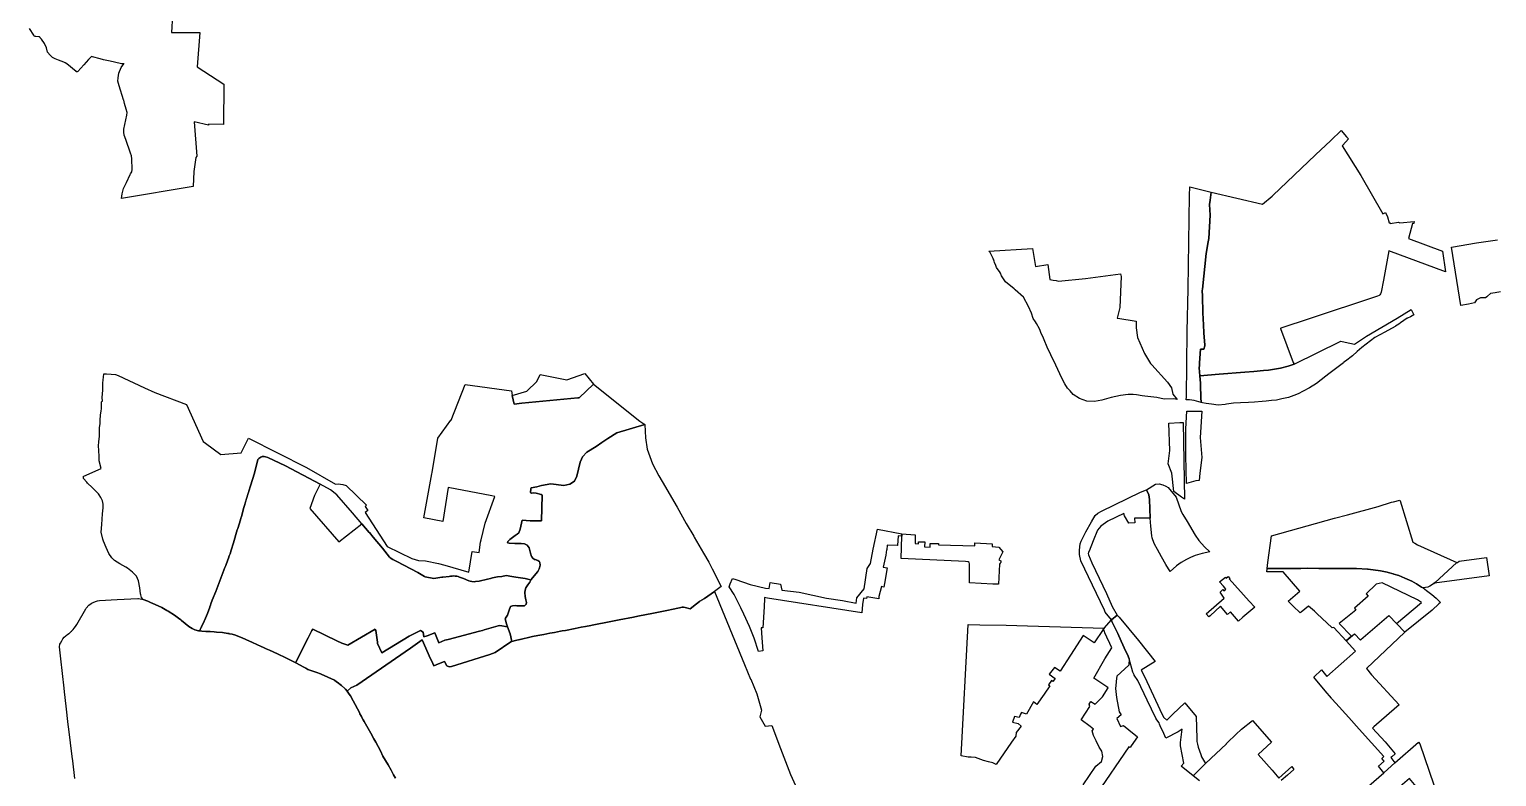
# Model space of a CAD drawing. Header units: inches. Extents: x 280195 to 293923, y 9098893 to 9120289.
# Drawn here: x 283508 to 287681, y 9102551 to 9104676 of the extents above; entities that cross this region are included whole.
import ezdxf

# ---------------------------------------------------------------- set-up
doc = ezdxf.new("R2010")
doc.units = ezdxf.units.IN
doc.header["$MEASUREMENT"] = 0
doc.layers.add('CIS', color=7, linetype='Continuous')

msp = doc.modelspace()

# ---------------------------------------------------------------- linework, layer by layer
at = {"layer": 'CIS'}
for points in [[(283914.8992, 9104715.7425), (283912.2414, 9104666.4518), (283972.6036, 9104666.4518), (283972.9825, 9104666.4518), (283992.6749, 9104666.4518), (283984.7374, 9104569.3496), (284061.2021, 9104519.6078), (284059.8792, 9104404.7785), (284017.4129, 9104405.8142), (284017.4398, 9104403.3197), (283976.6607, 9104412.7785), (283984.2783, 9104315.2387), (283981.6947, 9104310.9834), (283975.3447, 9104271.2958), (283973.7571, 9104228.4332), (283770.2973, 9104195.1691), (283771.831, 9104208.0237), (283776.0055, 9104223.0772), (283784.6076, 9104240.1548), (283794.9806, 9104262.5453), (283795.918, 9104264.4494), (283799.0286, 9104270.7679), (283800.1671, 9104276.8399), (283799.0564, 9104307.3225), (283798.0166, 9104315.6755), (283795.9926, 9104323.5185), (283782.0776, 9104362.6071), (283777.5234, 9104374.6247), (283776.385, 9104383.3532), (283776.5115, 9104391.9552), (283784.8606, 9104431.4233), (283785.7461, 9104439.3928), (283783.5956, 9104449.0069), (283778.7885, 9104464.8194), (283776.5114, 9104474.1805), (283776.105, 9104475.4233), (283763.1396, 9104515.0553), (283759.6471, 9104528.7077), (283760.1233, 9104537.4391), (283762.6632, 9104550.774), (283768.6959, 9104567.2841), (283776.877, 9104577.219), (283777.6753, 9104578.081), (283776.3126, 9104577.7158), (283776.0571, 9104577.6475), (283773.7516, 9104577.4458), (283771.4462, 9104577.6475), (283770.1193, 9104577.9523), (283766.297, 9104578.7714), (283738.1865, 9104584.7952), (283718.3866, 9104589.0382), (283709.5601, 9104591.4737), (283709.2039, 9104591.5719), (283687.1356, 9104597.661), (283684.9597, 9104598.4937), (283675.8722, 9104589.4995), (283663.2544, 9104574.4169), (283645.7948, 9104555.8136), (283643.8048, 9104554.5287), (283643.1708, 9104554.5842), (283642.3024, 9104554.8169), (283641.4876, 9104555.1968), (283641.1699, 9104555.3958), (283614.519, 9104577.3127), (283609.4976, 9104580.1234), (283606.2056, 9104581.9661), (283590.5487, 9104587.9657), (283581.1025, 9104592.1584), (283574.1861, 9104595.5), (283567.2698, 9104601.9553), (283559.8868, 9104611.0902), (283556.5425, 9104623.0894), (283550.5223, 9104635.5092), (283542.2379, 9104647.5085), (283539.0779, 9104651.7265), (283538.7768, 9104652.1062), (283537.6936, 9104653.1894), (283536.4386, 9104654.0681), (283535.0503, 9104654.7154), (283534.791, 9104654.8052), (283526.2173, 9104655.0729), (283525.2256, 9104655.1753), (283524.0532, 9104655.4895), (283522.9533, 9104656.0024), (283521.9591, 9104656.6985), (283521.1009, 9104657.5567), (283520.4048, 9104658.5509), (283520.1889, 9104658.9549), (283507.8642, 9104677.5615)], [(287692.2408, 9103929.7451), (287676.8951, 9103927.0992), (287663.6658, 9103924.9825), (287655.3455, 9103917.287), (287652.8118, 9103915.3868), (287649.3783, 9103912.8117), (287635.0907, 9103912.2825), (287623.449, 9103906.9908), (287617.6282, 9103897.995), (287601.224, 9103894.82), (287578.999, 9103890.5867), (287552.8739, 9104056.7938), (287623.688, 9104068.6457), (287683.6956, 9104077.2182)], [(284548.8796, 9102546.7701), (284543.7808, 9102556.3096), (284536.4866, 9102569.6757), (284528.0542, 9102585.1274), (284520.8728, 9102597.0545), (284513.5173, 9102609.2709), (284506.6934, 9102624.269), (284493.1109, 9102649.1576), (284488.0168, 9102658.4922), (284478.9752, 9102675.0599), (284471.0349, 9102688.3226), (284459.7887, 9102707.9588), (284457.2485, 9102712.7996), (284456.6296, 9102713.979), (284453.302, 9102720.3204), (284452.0755, 9102722.6574), (284448.2646, 9102729.9201), (284446.5325, 9102733.221), (284428.9687, 9102766.6922), (284420.8231, 9102780.7053), (284417.6601, 9102786.1466), (284411.4928, 9102794.2349), (284421.8722, 9102803.5415), (284439.0583, 9102811.2947), (284439.467, 9102811.4791), (284591.7029, 9102916.8923), (284625.353, 9102940.1927), (284649.218, 9102886.3496), (284652.1879, 9102879.6491), (284658.107, 9102866.2947), (284671.6181, 9102871.7208), (284688.4893, 9102878.4964), (284695.6882, 9102866.5387), (284701.5373, 9102863.3375), (284708.4166, 9102864.7927), (284817.3669, 9102898.8232), (284817.6895, 9102898.924), (284832.9351, 9102904.6917), (284877.3533, 9102934.3784), (284880.5264, 9102935.469), (284890.7883, 9102938.1918), (284902.8101, 9102941.3815), (284903.7083, 9102941.6199), (284914.8466, 9102944.0664), (284923.2889, 9102945.9208), (284938.9011, 9102949.3501), (284953.6116, 9102952.5812), (284970.9021, 9102955.7077), (284988.2972, 9102958.8532), (285001.3614, 9102961.2155), (285010.2946, 9102962.9477), (285018.3407, 9102964.5079), (285023.2911, 9102965.4678), (285032.3246, 9102967.2194), (285060.1992, 9102972.6244), (285077.749, 9102976.0274), (285089.366, 9102978.28), (285089.4344, 9102978.0773), (285089.487, 9102977.9212), (285105.2594, 9102981.0701), (285108.9492, 9102981.8068), (285161.4242, 9102992.2831), (285185.0006, 9102996.99), (285225.685, 9103005.1124), (285238.1716, 9103007.6052), (285282.6648, 9103016.4881), (285325.4119, 9103025.0223), (285334.2838, 9103026.7935), (285334.3213, 9103026.6276), (285356.5827, 9103031.1547), (285364.347, 9103032.751), (285368.2418, 9103033.552), (285373.4875, 9103032.2346), (285387.3882, 9103028.7434), (285405.1284, 9103042.4364), (285413.9744, 9103049.2642), (285415.2754, 9103050.2685), (285418.9288, 9103052.4535), (285419.5708, 9103052.8374), (285427.7029, 9103057.7011), (285447.0921, 9103070.9381), (285456.4772, 9103077.3453), (285456.4772, 9103077.3453), (285542.2524, 9102869.94), (285559.2534, 9102828.8316), (285559.4932, 9102828.2518), (285577.3273, 9102786.4151), (285589.8468, 9102740.3392), (285585.6135, 9102721.8184), (285600.212, 9102694.6469), (285619.4595, 9102696.8443), (285644.0995, 9102631.611), (285673.0055, 9102557.2384), (285710.7021, 9102473.6365)], [(283637.1236, 9102545.7233), (283631.2424, 9102596.637), (283629.8491, 9102608.6985), (283620.3077, 9102686.6402), (283618.6972, 9102699.7953), (283612.7514, 9102751.4256), (283608.0826, 9102791.967), (283606.7884, 9102803.0311), (283597.065, 9102886.1541), (283593.4373, 9102920.5506), (283594.5122, 9102927.806), (283596.0718, 9102930.5702), (283600.0052, 9102937.5423), (283600.1703, 9102937.8347), (283601.1259, 9102939.4323), (283603.3196, 9102943.0997), (283607.1187, 9102948.1652), (283612.0078, 9102951.8322), (283613.7023, 9102953.103), (283616.8121, 9102955.4353), (283619.9324, 9102957.7755), (283621.9989, 9102959.3254), (283625.7036, 9102962.845), (283626.5165, 9102963.6171), (283626.9329, 9102964.0127), (283628.2432, 9102965.2574), (283628.4136, 9102965.4193), (283632.6276, 9102969.4227), (283635.811, 9102973.6672), (283639.0049, 9102977.9257), (283642.4594, 9102983.7677), (283668.9674, 9103028.5976), (283669.7065, 9103029.8475), (283676.9151, 9103038.4753), (283683.6258, 9103043.4199), (283686.3343, 9103045.4156), (283698.6571, 9103050.5147), (283701.9055, 9103051.1746), (283707.7222, 9103052.3562), (283757.7927, 9103054.6224), (283816.0784, 9103057.4551), (283818.3744, 9103057.3368), (283822.948, 9103057.1011), (283831.5174, 9103055.1181), (283844.8317, 9103049.9482), (283852.4561, 9103046.5277), (283865.5115, 9103040.6706), (283884.4915, 9103032.0305), (283898.8682, 9103024.0985), (283902.6113, 9103021.7501), (283921.106, 9103010.1468), (283924.3533, 9103007.787), (283932.5082, 9103001.8607), (283938.8096, 9102996.6758), (283940.1879, 9102995.5418), (283961.6864, 9102977.8524), (283971.1765, 9102972.5408), (283978.1877, 9102968.9289), (283989.3066, 9102966.0253), (283991.3104, 9102965.7941), (283992.1384, 9102965.6984), (283998.5134, 9102964.9629), (284009.5917, 9102964.3659), (284015.9761, 9102964.0219), (284017.2746, 9102963.9519), (284022.1676, 9102963.6882), (284033.4733, 9102962.8856), (284039.7397, 9102962.4407), (284057.0824, 9102961.2094), (284072.3797, 9102958.5182), (284075.8742, 9102957.7918), (284077.386, 9102957.4776), (284084.9858, 9102955.8979), (284094.3432, 9102953.0675), (284096.4588, 9102952.4276), (284112.8893, 9102946.337), (284123.5908, 9102941.4727), (284142.5888, 9102932.8373), (284167.332, 9102921.5904), (284173.6538, 9102918.7168), (284181.7762, 9102914.9125), (284191.3096, 9102910.4475), (284213.6678, 9102899.9755), (284237.4635, 9102888.8303), (284265.7973, 9102874.9097), (284288.6004, 9102862.4374), (284294.2244, 9102859.3613), (284300.2367, 9102856.0728), (284325.573, 9102847.2601), (284336.1517, 9102843.5806), (284337.8752, 9102842.7869), (284375.7104, 9102825.3629), (284381.8168, 9102820.7758), (284383.5654, 9102819.4624), (284395.4862, 9102810.5076), (284404.8243, 9102802.1663), (284406.7709, 9102800.4275), (284411.4928, 9102794.2349), (284417.6601, 9102786.1466), (284420.8231, 9102780.7053), (284428.9687, 9102766.6922), (284446.5325, 9102733.221), (284448.2646, 9102729.9201), (284452.0755, 9102722.6574), (284453.302, 9102720.3204), (284456.6296, 9102713.979), (284457.2485, 9102712.7996), (284459.7887, 9102707.9588), (284471.0349, 9102688.3226), (284478.9752, 9102675.0599), (284488.0168, 9102658.4922), (284493.1109, 9102649.1576), (284506.6934, 9102624.269), (284513.5173, 9102609.2709), (284520.8728, 9102597.0545), (284528.0542, 9102585.1274), (284536.4866, 9102569.6757), (284543.7808, 9102556.3096), (284548.8796, 9102546.7701)], [(286504.85, 9102528.081), (286540.9491, 9102581.4198), (286556.824, 9102594.3183), (286561.1235, 9102608.5397), (286558.147, 9102623.4225), (286550.8709, 9102634.6673), (286541.716, 9102653.309), (286534.2188, 9102668.5749), (286531.0438, 9102681.5925), (286534.2187, 9102686.6726), (286525.0996, 9102693.5015), (286499.4525, 9102712.7076), (286523.7639, 9102750.8487), (286522.3076, 9102757.5264), (286526.8055, 9102764.9347), (286539.6378, 9102757.5264), (286560.1431, 9102777.8992), (286576.1504, 9102804.0932), (286572.5785, 9102806.739), (286535.8014, 9102831.4776), (286566.6254, 9102885.9819), (286586.7338, 9102917.8641), (286580.4499, 9102930.2335), (286572.1155, 9102948.1591), (286566.7578, 9102960.1976), (286565.3686, 9102964.6294), (286561.9451, 9102969.4005), (286564.5375, 9102973.2333), (286585.9475, 9102996.739), (286586.7988, 9102991.9149), (286603.9437, 9102958.0483), (286612.8338, 9102936.0348), (286626.8038, 9102907.2482), (286631.0107, 9102898.7462), (286636.1376, 9102885.9167), (286634.7029, 9102868.1754), (286601.1007, 9102836.5576), (286598.7194, 9102822.4024), (286598.528, 9102820.135), (286596.9996, 9102802.0294), (286599.3809, 9102776.4971), (286599.3809, 9102776.4971), (286607.3184, 9102735.4866), (286613.1392, 9102727.0199), (286600.7038, 9102716.5688), (286610.8103, 9102694.2155), (286619.427, 9102696.4598), (286634.6855, 9102684.3514), (286659.1858, 9102664.9092), (286641.6929, 9102638.73), (286638.6766, 9102633.9675), (286635.0253, 9102636.5075), (286543.1089, 9102501.2522)], [(286835.5407, 9102539.5979), (286817.5566, 9102554.1049), (286853.3351, 9102588.3898), (286912.5007, 9102645.0858), (286912.5875, 9102645.158), (286915.0016, 9102647.4822), (286915.8181, 9102648.2682), (286939.7104, 9102671.2703), (286955.7971, 9102686.2986), (286986.4888, 9102710.6403), (287041.1625, 9102649.5426), (287002.348, 9102614.3001), (287042.4325, 9102569.2877), (287042.4325, 9102569.2877), (287061.6214, 9102547.4331), (287098.134, 9102579.7123), (287104.3517, 9102571.7748), (287086.2277, 9102555.2383), (287068.2873, 9102540.0083)]]:
    msp.add_lwpolyline(points, dxfattribs=at)
for points in [[(287294.3363, 9104260.5366), (287357.0666, 9104150.7699), (287364.6866, 9104154.8974), (287370.7191, 9104142.3032), (287375.169, 9104125.5125), (287377.7719, 9104125.8639), (287378.3391, 9104123.5706), (287401.5167, 9104127.9098), (287405.8559, 9104125.2639), (287446.1041, 9104129.2013), (287445.3212, 9104123.6341), (287441.2995, 9104123.3166), (287430.5503, 9104081.4147), (287527.2364, 9104045.2776), (287535.2821, 9103986.3541), (287374.7311, 9104045.6464), (287358.9085, 9103962.332), (287352.4487, 9103928.3188), (287350.6231, 9103924.0325), (287349.1944, 9103921.4131), (287346.575, 9103919.0319), (287342.3681, 9103917.365), (287144.5652, 9103851.8646), (287073.3432, 9103827.9329), (287065.6663, 9103825.3533), (287065.8653, 9103824.8361), (287102.766, 9103728.9242), (287104.8776, 9103723.4356), (287087.8913, 9103718.0381), (287066.4342, 9103712.793), (287031.6937, 9103706.9256), (287017.9966, 9103705.6657), (286990.2114, 9103703.11), (286964.3836, 9103700.7343), (286891.8347, 9103695.178), (286836.9951, 9103691.0594), (286835.1612, 9103713.5057), (286835.5885, 9103719.9597), (286836.1049, 9103727.7601), (286838.6898, 9103766.8088), (286847.8079, 9103766.2243), (286851.1417, 9103776.2256), (286850.977, 9103778.1445), (286847.9668, 9103813.2144), (286847.0142, 9103835.9157), (286845.5312, 9103870.1568), (286844.1532, 9103916.8799), (286843.6804, 9103932.9122), (286844.0903, 9103936.9026), (286854.4911, 9104038.1538), (286860.4219, 9104071.1837), (286862.2046, 9104081.1123), (286866.5041, 9104147.5889), (286864.189, 9104178.016), (286865.8823, 9104189.7566), (286869.1499, 9104212.4118), (287015.4505, 9104178.3361), (287042.226, 9104201.8402), (287044.2315, 9104203.6006), (287166.0297, 9104318.8217), (287209.5964, 9104360.0358), (287238.9717, 9104387.7445), (287254.3797, 9104370.4831), (287259.8673, 9104364.3353), (287243.1105, 9104346.1048), (287241.3905, 9104344.2336), (287294.3363, 9104260.5366)], [(286851.1417, 9103776.2256), (286847.8079, 9103766.2243), (286838.6898, 9103766.8088), (286836.1049, 9103727.7601), (286835.5885, 9103719.9597), (286835.1612, 9103713.5057), (286836.9951, 9103691.0594), (286838.7364, 9103669.7456), (286838.8929, 9103663.8494), (286839.8225, 9103628.8267), (286840.223, 9103615.3249), (286821.0356, 9103620.7214), (286807.1273, 9103622.1854), (286798.3201, 9103622.3168), (286798.8684, 9103630.554), (286801.2809, 9103816.7951), (286803.2388, 9103937.8402), (286807.5263, 9104202.9184), (286808.2956, 9104227.6255), (286869.1499, 9104212.4118), (286865.8823, 9104189.7566), (286864.189, 9104178.016), (286866.5041, 9104147.5889), (286862.2046, 9104081.1123), (286860.4219, 9104071.1837), (286854.4911, 9104038.1538), (286844.0903, 9103936.9026), (286843.6804, 9103932.9122), (286844.1532, 9103916.8799), (286845.5312, 9103870.1568), (286847.0142, 9103835.9157), (286847.9668, 9103813.2144), (286850.977, 9103778.1445), (286851.1417, 9103776.2256)], [(286360.6599, 9104053.0457), (286369.1398, 9104001.3989), (286404.4353, 9104007.3785), (286410.5736, 9103964.6219), (286419.8607, 9103962.8755), (286428.2582, 9103961.2965), (286435.3387, 9103959.9651), (286511.7504, 9103967.5851), (286611.0224, 9103980.9201), (286612.9275, 9103973.3001), (286609.2016, 9103885.3541), (286601.8746, 9103854.584), (286603.8894, 9103854.3273), (286656.1447, 9103846.3897), (286655.814, 9103826.8767), (286659.452, 9103800.0876), (286679.9573, 9103754.4468), (286696.163, 9103726.0041), (286700.2568, 9103721.4926), (286744.7803, 9103672.4259), (286756.0251, 9103656.8815), (286759.6631, 9103638.6914), (286772.7299, 9103623.8082), (286762.4742, 9103625.1135), (286735.7555, 9103624.3814), (286714.161, 9103629.5056), (286680.4882, 9103632.7997), (286672.6812, 9103634.1415), (286657.0636, 9103636.8257), (286647.4089, 9103637.3775), (286644.2533, 9103637.5578), (286633.273, 9103637.5578), (286610.9465, 9103634.6297), (286584.9598, 9103628.7736), (286557.8752, 9103621.4534), (286537.3787, 9103617.4273), (286515.4181, 9103618.8913), (286494.9216, 9103626.5775), (286476.2552, 9103637.9238), (286467.8676, 9103647.7093), (286460.8828, 9103655.8582), (286453.3501, 9103668.3036), (286444.0464, 9103683.6749), (286427.576, 9103721.3737), (286412.9467, 9103750.6324), (286408.8547, 9103758.8163), (286404.5173, 9103767.491), (286391.8454, 9103797.373), (286384.6935, 9103814.2377), (286382.3003, 9103819.8811), (286380.5706, 9103823.96), (286372.7825, 9103839.2477), (286369.1701, 9103844.4736), (286362.8793, 9103853.5739), (286357.983, 9103868.5271), (286349.5033, 9103887.9093), (286334.9667, 9103913.9541), (286311.3445, 9103935.1534), (286308.3435, 9103937.621), (286284.0884, 9103957.5641), (286273.1859, 9103975.1292), (286269.6304, 9103982.3719), (286267.4296, 9103986.8551), (286265.8399, 9103987.7902), (286258.9607, 9103998.3736), (286256.5522, 9104004.5286), (286253.1998, 9104013.0957), (286251.7942, 9104016.6878), (286249.6092, 9104022.2718), (286249.4356, 9104022.7154), (286248.6685, 9104024.3934), (286240.9689, 9104041.2364), (286237.5149, 9104044.038), (286236.499, 9104044.862), (286360.6599, 9104053.0457)], [(287334.6316, 9103800.0674), (287297.5629, 9103771.1454), (287297.336, 9103770.9684), (287284.7922, 9103759.8103), (287271.0675, 9103747.6016), (287251.2464, 9103732.7149), (287246.4759, 9103729.1318), (287245.0986, 9103728.0607), (287203.7924, 9103695.9336), (287195.3958, 9103689.4029), (287168.9551, 9103668.8379), (287148.6137, 9103656.9563), (287130.5492, 9103646.9896), (287116.7709, 9103639.3878), (287104.1079, 9103634.5559), (287088.9542, 9103628.7736), (287074.888, 9103626.0686), (287069.9217, 9103625.1135), (287054.5494, 9103621.4534), (287040.641, 9103620.3553), (287025.3481, 9103618.8889), (287013.9224, 9103617.7932), (286992.3278, 9103615.5972), (286975.1253, 9103614.4992), (286952.0668, 9103613.7672), (286932.6684, 9103613.0352), (286912.6743, 9103609.9592), (286908.8778, 9103609.3751), (286888.7473, 9103607.545), (286870.0808, 9103609.7411), (286854.5329, 9103612.4064), (286844.4601, 9103614.1332), (286840.223, 9103615.3249), (286839.8225, 9103628.8267), (286838.8929, 9103663.8494), (286838.7364, 9103669.7456), (286836.9951, 9103691.0594), (286891.8347, 9103695.178), (286964.3836, 9103700.7343), (286990.2114, 9103703.11), (287017.9966, 9103705.6657), (287031.6937, 9103706.9256), (287066.4342, 9103712.793), (287087.8913, 9103718.0381), (287104.8776, 9103723.4356), (287237.8619, 9103789.0182), (287250.5812, 9103786.3772), (287276.597, 9103780.9749), (287310.6754, 9103802.9883), (287398.2544, 9103854.4122), (287437.6756, 9103879.4001), (287445.4638, 9103863.9195), (287436.1374, 9103858.8339), (287427.2815, 9103854.7336), (287426.6397, 9103854.4365), (287407.1336, 9103841.1369), (287402.4242, 9103837.9259), (287393.5521, 9103831.8768), (287392.8012, 9103831.3648), (287362.8779, 9103815.2649), (287334.6316, 9103800.0674)], [(284009.0446, 9103498.9581), (284052.0387, 9103466.7199), (284110.3024, 9103471.7925), (284130.9528, 9103513.0935), (284295.7446, 9103430.587), (284379.0695, 9103382.6469), (284386.5408, 9103383.4474), (284399.5054, 9103381.5953), (284408.5013, 9103378.6849), (284466.4451, 9103322.5931), (284462.741, 9103319.6827), (284470.6785, 9103308.3057), (284463.0055, 9103302.4848), (284525.9241, 9103205.1675), (284595.7081, 9103171.7638), (284614.5597, 9103165.8106), (284634.4035, 9103164.8185), (284671.1145, 9103157.5424), (284689.996, 9103152.0654), (284757.7658, 9103132.407), (284767.0261, 9103190.9461), (284787.0662, 9103188.631), (284791.2762, 9103217.8484), (284792.9213, 9103224.6828), (284804.2672, 9103271.8173), (284831.9132, 9103347.7782), (284822.9697, 9103349.5139), (284699.3603, 9103373.5026), (284683.4816, 9103276.3406), (284629.9034, 9103286.6593), (284652.4151, 9103411.8765), (284653.2245, 9103416.3788), (284669.6615, 9103513.1519), (284707.0828, 9103564.5653), (284707.2883, 9103564.8476), (284747.5051, 9103665.9187), (284879.0694, 9103648.4561), (284881.5203, 9103635.0137), (284887.0766, 9103609.9311), (284908.6666, 9103612.6299), (285068.005, 9103628.16), (285071.5445, 9103628.5049), (285112.8195, 9103666.9225), (285243.7983, 9103561.7784), (285258.5123, 9103551.998), (285178.5082, 9103528.8429), (285153.4731, 9103512.6436), (285136.2161, 9103501.4774), (285120.2234, 9103489.394), (285093.5689, 9103473.7566), (285081.4854, 9103460.2516), (285078.45, 9103453.7254), (285074.3775, 9103444.9696), (285065.1372, 9103405.8762), (285058.3847, 9103391.305), (285045.2351, 9103382.7755), (285027.8207, 9103378.5107), (284991.215, 9103383.4863), (284964.573, 9103378.9229), (284951.0155, 9103375.4614), (284935.3549, 9103372.3457), (284934.4288, 9103369.6999), (284933.6351, 9103358.852), (284936.1487, 9103356.8676), (284941.0435, 9103357.7936), (284949.6641, 9103356.8983), (284963.9961, 9103353.827), (284966.3038, 9103351.2309), (284964.573, 9103278.8277), (284942.4987, 9103278.2862), (284932.5768, 9103278.8153), (284909.7659, 9103280.27), (284904.1433, 9103254.4779), (284899.67, 9103244.7896), (284894.903, 9103240.9729), (284889.668, 9103237.0237), (284874.6455, 9103225.6909), (284868.8121, 9103219.9454), (284868.0184, 9103215.5798), (284872.3839, 9103214.786), (284888.7085, 9103214.5016), (284889.0347, 9103214.4962), (284906.3044, 9103214.2131), (284916.112, 9103213.3477), (284923.6119, 9103209.0208), (284929.3811, 9103201.5209), (284930.2877, 9103198.1383), (284933.2857, 9103186.9528), (284936.3042, 9103177.2904), (284937.2511, 9103175.9793), (284940.0541, 9103172.0982), (284944.9578, 9103168.925), (284946.2414, 9103168.4545), (284953.6116, 9103165.7521), (284956.8259, 9103163.6857), (284957.1201, 9103163.9808), (284957.9443, 9103163.451), (284959.675, 9103160.278), (284960.2519, 9103152.7781), (284959.593, 9103148.9922), (284958.5647, 9103145.1833), (284957.6558, 9103141.8166), (284953.9059, 9103134.8936), (284934.5101, 9103110.3759), (284934.4339, 9103110.2197), (284934.2159, 9103110.0808), (284929.4048, 9103111.6375), (284918.2626, 9103114.397), (284891.593, 9103118.7333), (284874.371, 9103121.6342), (284864.9991, 9103122.7797), (284855.2107, 9103120.8532), (284851.455, 9103120.491), (284839.6429, 9103119.3954), (284839.1812, 9103119.3031), (284834.6966, 9103118.4061), (284825.2206, 9103116.5318), (284819.4413, 9103114.6574), (284810.6942, 9103112.3144), (284786.8479, 9103106.8995), (284776.7992, 9103105.6499), (284774.3, 9103105.3896), (284766.2818, 9103106.1185), (284761.9083, 9103107.0557), (284757.5868, 9103108.2012), (284742.3315, 9103114.397), (284731.0852, 9103118.6665), (284727.3364, 9103119.812), (284723.4314, 9103120.8012), (284718.6414, 9103121.5822), (284713.2786, 9103121.7384), (284710.1521, 9103121.4797), (284705.7289, 9103121.1136), (284701.808, 9103120.6317), (284701.5845, 9103120.6042), (284684.1216, 9103118.4582), (284680.8253, 9103117.9194), (284658.3464, 9103114.2449), (284633.2096, 9103119.5623), (284631.2799, 9103119.9705), (284612.6145, 9103131.5021), (284552.7157, 9103163.1461), (284542.0492, 9103168.781), (284533.9449, 9103173.0624), (284532.36, 9103175.1001), (284512.0836, 9103201.1698), (284486.1029, 9103231.8415), (284474.953, 9103245.0045), (284474.607, 9103245.413), (284453.8768, 9103269.5396), (284427.0235, 9103300.7925), (284382.477, 9103352.6378), (284364.2592, 9103366.6915), (284334.6185, 9103382.4758), (284236.2141, 9103434.878), (284186.2453, 9103458.301), (284179.9392, 9103460.7255), (284175.3147, 9103461.424), (284170.2395, 9103461.2272), (284165.9455, 9103459.8625), (284160.5398, 9103455.7084), (284158.138, 9103452.5754), (284148.3315, 9103414.4008), (284137.0067, 9103377.9901), (284124.9749, 9103339.3068), (284122.8894, 9103332.6015), (284119.749, 9103322.5049), (284119.5666, 9103321.9189), (284118.1346, 9103316.7729), (284110.9553, 9103290.9759), (284110.0348, 9103287.6686), (284109.6997, 9103286.4646), (284109.5879, 9103286.0987), (284108.0829, 9103281.171), (284100.5244, 9103256.4228), (284099.331, 9103252.5154), (284088.795, 9103216.0578), (284082.0255, 9103194.7336), (284078.7609, 9103184.45), (284076.6285, 9103178.6292), (284074.4455, 9103172.6702), (284072.5731, 9103167.5591), (284066.4763, 9103151.5854), (284064.2113, 9103145.651), (284038.1223, 9103077.2511), (284027.9209, 9103052.8345), (284024.3537, 9103042.3944), (284023.1531, 9103038.8802), (284021.4666, 9103033.944), (284021.0641, 9103032.7661), (284014.3747, 9103015.039), (284005.5515, 9102994.7611), (284004.8422, 9102993.1309), (283997.2651, 9102976.8655), (283997.0587, 9102976.4223), (283996.8906, 9102976.0615), (283996.7164, 9102975.6875), (283993.9295, 9102969.705), (283992.596, 9102966.8424), (283992.1384, 9102965.6984), (283991.3104, 9102965.7941), (283989.3066, 9102966.0253), (283978.1877, 9102968.9289), (283971.1765, 9102972.5408), (283961.6864, 9102977.8524), (283940.1879, 9102995.5418), (283938.8096, 9102996.6758), (283932.5082, 9103001.8607), (283924.3533, 9103007.787), (283921.106, 9103010.1468), (283902.6113, 9103021.7501), (283898.8682, 9103024.0985), (283884.4915, 9103032.0305), (283865.5115, 9103040.6706), (283852.4561, 9103046.5277), (283844.8317, 9103049.9482), (283831.5174, 9103055.1181), (283827.2298, 9103060.2176), (283826.6897, 9103060.5529), (283824.6205, 9103068.1403), (283824.2803, 9103070.66), (283821.9599, 9103087.8478), (283817.8613, 9103108.1113), (283812.3878, 9103121.3232), (283801.4408, 9103132.6477), (283787.0965, 9103143.5947), (283781.9754, 9103146.6494), (283765.5799, 9103156.4291), (283750.2919, 9103165.3), (283742.7422, 9103173.0384), (283733.8714, 9103185.684), (283726.6992, 9103202.482), (283718.7895, 9103220.938), (283716.5071, 9103226.2635), (283712.5436, 9103245.8926), (283714.431, 9103267.9753), (283716.1296, 9103298.174), (283718.0171, 9103315.1606), (283717.8284, 9103325.7302), (283715.7522, 9103335.7335), (283711.5999, 9103344.9819), (283706.3001, 9103352.5131), (283704.4277, 9103355.1739), (283686.1198, 9103373.2931), (283673.3786, 9103386.0342), (283671.3979, 9103388.0149), (283661.5834, 9103399.1507), (283661.772, 9103402.7367), (283662.2723, 9103404.9044), (283662.3201, 9103405.1577), (283662.5086, 9103405.6765), (283662.5053, 9103405.68), (283711.6972, 9103426.965), (283706.8098, 9103449.0215), (283706.0926, 9103462.6476), (283704.5328, 9103492.2846), (283705.4183, 9103502.0251), (283705.5725, 9103503.3259), (283707.4423, 9103519.1027), (283707.8218, 9103530.9937), (283707.8218, 9103543.1377), (283709.3398, 9103554.7758), (283709.3398, 9103564.0103), (283709.8458, 9103579.4433), (283711.7433, 9103590.5754), (283713.0084, 9103597.9125), (283713.1349, 9103604.2374), (283713.1349, 9103616.2549), (283714.2734, 9103618.4054), (283715.5385, 9103618.4054), (283715.4119, 9103629.158), (283716.6769, 9103650.41), (283716.6769, 9103652.8135), (283716.5504, 9103660.7831), (283716.9299, 9103670.2706), (283717.7348, 9103679.7097), (283718.3214, 9103686.5891), (283719.3334, 9103696.8357), (283724.7569, 9103696.2516), (283727.5559, 9103695.9502), (283740.8384, 9103695.4442), (283752.603, 9103694.5587), (283760.5725, 9103691.2697), (283835.8254, 9103656.8045), (283864.7539, 9103643.5554), (283954.7124, 9103609.1595), (284002.3375, 9103503.9874), (284009.0446, 9103498.9581)], [(285112.8195, 9103666.9225), (285071.5445, 9103628.5049), (285068.005, 9103628.16), (284908.6666, 9103612.6299), (284887.0766, 9103609.9311), (284881.5203, 9103635.0137), (284922.4779, 9103646.7612), (284951.2117, 9103674.7013), (284960.8955, 9103694.3864), (285036.6194, 9103679.1463), (285087.737, 9103697.4026), (285112.8195, 9103666.9225)], [(286796.7366, 9103539.5912), (286800.1256, 9103590.2327), (286842.5096, 9103590.4972), (286837.8529, 9103515.1437), (286842.9329, 9103458.1523), (286836.5829, 9103414.0197), (286834.8366, 9103393.541), (286825.2051, 9103392.067), (286799.1694, 9103384.9879), (286796.7366, 9103464.6611), (286796.7366, 9103539.5912)], [(284920.5419, 9103041.7561), (284921.4994, 9103042.0096), (284920.8361, 9103042.0512), (284920.8607, 9103042.1709), (284920.5419, 9103041.7561), (284921.4073, 9103045.9594), (284920.1621, 9103053.866), (284918.3166, 9103063.1432), (284916.8331, 9103075.2585), (284917.6483, 9103081.4005), (284920.2946, 9103087.621), (284923.69, 9103093.4839), (284925.9936, 9103096.7186), (284931.4003, 9103104.3104), (284934.2159, 9103110.0808), (284934.3284, 9103110.0035), (284934.4339, 9103110.2197), (284934.5101, 9103110.3759), (284953.9059, 9103134.8936), (284957.6558, 9103141.8166), (284958.5647, 9103145.1833), (284959.593, 9103148.9922), (284960.2519, 9103152.7781), (284959.675, 9103160.278), (284957.9443, 9103163.451), (284957.1201, 9103163.9808), (284956.8259, 9103163.6857), (284953.6116, 9103165.7521), (284946.2414, 9103168.4545), (284944.9578, 9103168.925), (284940.0541, 9103172.0982), (284937.2511, 9103175.9793), (284936.3042, 9103177.2904), (284933.2857, 9103186.9528), (284930.2877, 9103198.1383), (284929.3811, 9103201.5209), (284923.6119, 9103209.0208), (284916.112, 9103213.3477), (284906.3044, 9103214.2131), (284889.0347, 9103214.4962), (284888.7085, 9103214.5016), (284872.3839, 9103214.786), (284868.0184, 9103215.5798), (284868.8121, 9103219.9454), (284874.6455, 9103225.6909), (284889.668, 9103237.0237), (284894.903, 9103240.9729), (284899.67, 9103244.7896), (284904.1433, 9103254.4779), (284909.7659, 9103280.27), (284932.5768, 9103278.8153), (284942.4987, 9103278.2862), (284964.573, 9103278.8277), (284966.3038, 9103351.2309), (284963.9961, 9103353.827), (284949.6641, 9103356.8983), (284941.0435, 9103357.7936), (284936.1487, 9103356.8676), (284933.6351, 9103358.852), (284934.4288, 9103369.6999), (284935.3549, 9103372.3457), (284951.0155, 9103375.4614), (284964.573, 9103378.9229), (284991.215, 9103383.4863), (285027.8207, 9103378.5107), (285045.2351, 9103382.7755), (285058.3847, 9103391.305), (285065.1372, 9103405.8762), (285074.3775, 9103444.9696), (285078.45, 9103453.7254), (285081.4854, 9103460.2516), (285093.5689, 9103473.7566), (285120.2234, 9103489.394), (285136.2161, 9103501.4774), (285153.4731, 9103512.6436), (285178.5082, 9103528.8429), (285258.5123, 9103551.998), (285260.243, 9103514.2099), (285265.1468, 9103482.4795), (285280.1467, 9103440.9415), (285298.3196, 9103406.3265), (285307.5771, 9103390.3973), (285349.9536, 9103317.4813), (285376.2034, 9103271.3279), (285397.4159, 9103235.0787), (285398.9916, 9103232.386), (285425.0778, 9103186.8269), (285439.9527, 9103160.8483), (285449.7223, 9103141.6682), (285475.2385, 9103091.5741), (285456.4772, 9103077.3453), (285447.0921, 9103070.9381), (285427.7029, 9103057.7011), (285419.5708, 9103052.8374), (285418.9288, 9103052.4535), (285415.2754, 9103050.2685), (285413.9744, 9103049.2642), (285405.1284, 9103042.4364), (285387.3882, 9103028.7434), (285373.4875, 9103032.2346), (285368.2418, 9103033.552), (285364.347, 9103032.751), (285356.5827, 9103031.1547), (285334.3213, 9103026.6276), (285334.2838, 9103026.7935), (285325.4119, 9103025.0223), (285282.6648, 9103016.4881), (285238.1716, 9103007.6052), (285225.685, 9103005.1124), (285185.0006, 9102996.99), (285161.4242, 9102992.2831), (285108.9492, 9102981.8068), (285105.2594, 9102981.0701), (285089.487, 9102977.9212), (285089.4344, 9102978.0773), (285089.366, 9102978.28), (285077.749, 9102976.0274), (285060.1992, 9102972.6244), (285032.3246, 9102967.2194), (285023.2911, 9102965.4678), (285018.3407, 9102964.5079), (285010.2946, 9102962.9477), (285001.3614, 9102961.2155), (284988.2972, 9102958.8532), (284970.9021, 9102955.7077), (284953.6116, 9102952.5812), (284938.9011, 9102949.3501), (284923.2889, 9102945.9208), (284914.8466, 9102944.0664), (284903.7083, 9102941.6199), (284902.8101, 9102941.3815), (284890.7883, 9102938.1918), (284880.5264, 9102935.469), (284875.3984, 9102957.5719), (284867.9611, 9102977.6526), (284864.9882, 9102985.6794), (284860.8241, 9103000.2536), (284862.2703, 9103002.2164), (284868.1113, 9103010.1433), (284872.7958, 9103024.197), (284875.9189, 9103035.1277), (284881.6445, 9103037.2097), (284891.2427, 9103037.4292), (284894.6917, 9103037.3005), (284900.7982, 9103037.0726), (284907.8085, 9103036.8111), (284916.3386, 9103036.9347), (284920.5419, 9103041.7561)], [(286748.8679, 9103556.0878), (286780.151, 9103557.9092), (286789.1497, 9103558.1385), (286793.1846, 9103339.8745), (286785.1684, 9103345.6414), (286763.1635, 9103361.472), (286757.3684, 9103413.8781), (286746.745, 9103440.4871), (286752.0094, 9103478.6815), (286748.8679, 9103556.0878)], [(284305.8575, 9103313.8121), (284388.5515, 9103218.3542), (284453.8768, 9103269.5396), (284474.607, 9103245.413), (284474.953, 9103245.0045), (284486.1029, 9103231.8415), (284512.0836, 9103201.1698), (284532.36, 9103175.1001), (284533.9449, 9103173.0624), (284542.0492, 9103168.781), (284552.7157, 9103163.1461), (284612.6145, 9103131.5021), (284631.2799, 9103119.9705), (284633.2096, 9103119.5623), (284658.3464, 9103114.2449), (284680.8253, 9103117.9194), (284684.1216, 9103118.4582), (284701.5845, 9103120.6042), (284701.808, 9103120.6317), (284705.7289, 9103121.1136), (284710.1521, 9103121.4797), (284713.2786, 9103121.7384), (284718.6414, 9103121.5822), (284723.4314, 9103120.8012), (284727.3364, 9103119.812), (284731.0852, 9103118.6665), (284742.3315, 9103114.397), (284757.5868, 9103108.2012), (284761.9083, 9103107.0557), (284766.2818, 9103106.1185), (284774.3, 9103105.3896), (284776.7992, 9103105.6499), (284786.8479, 9103106.8995), (284810.6942, 9103112.3144), (284819.4413, 9103114.6574), (284825.2206, 9103116.5318), (284834.6966, 9103118.4061), (284839.1812, 9103119.3031), (284839.6429, 9103119.3954), (284851.455, 9103120.491), (284855.2107, 9103120.8532), (284864.9991, 9103122.7797), (284874.371, 9103121.6342), (284891.593, 9103118.7333), (284918.2626, 9103114.397), (284929.4048, 9103111.6375), (284934.2159, 9103110.0808), (284931.4003, 9103104.3104), (284925.9936, 9103096.7186), (284923.69, 9103093.4839), (284920.2946, 9103087.621), (284917.6483, 9103081.4005), (284916.8331, 9103075.2585), (284918.3166, 9103063.1432), (284920.1621, 9103053.866), (284921.4073, 9103045.9594), (284920.5419, 9103041.7561), (284916.3386, 9103036.9347), (284907.8085, 9103036.8111), (284900.7982, 9103037.0726), (284894.6917, 9103037.3005), (284891.2427, 9103037.4292), (284881.6445, 9103037.2097), (284875.9189, 9103035.1277), (284872.7958, 9103024.197), (284868.1113, 9103010.1433), (284862.2703, 9103002.2164), (284860.8241, 9103000.2536), (284864.9882, 9102985.6794), (284867.9611, 9102977.6526), (284845.8423, 9102981.0507), (284841.3051, 9102979.9537), (284801.0207, 9102968.245), (284796.9648, 9102967.1671), (284788.1968, 9102964.8368), (284699.092, 9102941.1558), (284689.6118, 9102938.8946), (284672.0757, 9102931.6737), (284661.0898, 9102959.7161), (284639.3595, 9102952.0811), (284629.5295, 9102948.3562), (284627.5719, 9102961.8833), (284620.3493, 9102966.9412), (284588.0778, 9102950.2848), (284510.0015, 9102902.9185), (284498.5257, 9102929.9153), (284497.9813, 9102933.5939), (284493.0069, 9102967.2092), (284491.6689, 9102969.7995), (284491.2632, 9102970.5846), (284413.7075, 9102924.7799), (284397.0512, 9102930.5055), (284382.8276, 9102937.342), (284313.7288, 9102970.5539), (284311.053, 9102966.5402), (284300.7921, 9102945.9148), (284294.4966, 9102933.2601), (284266.2335, 9102875.8978), (284265.7973, 9102874.9097), (284237.4635, 9102888.8303), (284213.6678, 9102899.9755), (284191.3096, 9102910.4475), (284181.7762, 9102914.9125), (284173.6538, 9102918.7168), (284167.332, 9102921.5904), (284142.5888, 9102932.8373), (284123.5908, 9102941.4727), (284112.8893, 9102946.337), (284096.4588, 9102952.4276), (284094.3432, 9102953.0675), (284084.9858, 9102955.8979), (284077.386, 9102957.4776), (284075.8742, 9102957.7918), (284072.3797, 9102958.5182), (284057.0824, 9102961.2094), (284039.7397, 9102962.4407), (284033.4733, 9102962.8856), (284022.1676, 9102963.6882), (284017.2746, 9102963.9519), (284015.9761, 9102964.0219), (284009.5917, 9102964.3659), (283998.5134, 9102964.9629), (283992.1384, 9102965.6984), (283992.596, 9102966.8424), (283993.9295, 9102969.705), (283996.7164, 9102975.6875), (283996.8906, 9102976.0615), (283997.0587, 9102976.4223), (283997.2651, 9102976.8655), (284004.8422, 9102993.1309), (284005.5515, 9102994.7611), (284014.3747, 9103015.039), (284021.0641, 9103032.7661), (284021.4666, 9103033.944), (284023.1531, 9103038.8802), (284024.3537, 9103042.3944), (284027.9209, 9103052.8345), (284038.1223, 9103077.2511), (284064.2113, 9103145.651), (284066.4763, 9103151.5854), (284072.5731, 9103167.5591), (284074.4455, 9103172.6702), (284076.6285, 9103178.6292), (284078.7609, 9103184.45), (284082.0255, 9103194.7336), (284088.795, 9103216.0578), (284099.331, 9103252.5154), (284100.5244, 9103256.4228), (284108.0829, 9103281.171), (284109.5879, 9103286.0987), (284109.6997, 9103286.4646), (284110.0348, 9103287.6686), (284110.9553, 9103290.9759), (284118.1346, 9103316.7729), (284119.5666, 9103321.9189), (284119.749, 9103322.5049), (284137.0067, 9103377.9901), (284148.3315, 9103414.4008), (284158.138, 9103452.5754), (284160.5398, 9103455.7084), (284165.9455, 9103459.8625), (284170.2395, 9103461.2272), (284175.3147, 9103461.424), (284179.9392, 9103460.7255), (284186.2453, 9103458.301), (284236.2141, 9103434.878), (284334.6185, 9103382.4758), (284318.906, 9103350.3102), (284305.8575, 9103313.8121)], [(286693.3642, 9103339.4016), (286695.3356, 9103285.6796), (286691.6969, 9103285.7164), (286651.3504, 9103286.3533), (286651.8575, 9103272.4619), (286635.1556, 9103272.1973), (286623.0586, 9103292.6846), (286620.339, 9103298.9202), (286574.8306, 9103277.4889), (286555.5158, 9103263.466), (286546.2555, 9103252.0889), (286533.6114, 9103221.229), (286521.9182, 9103192.6898), (286520.3307, 9103189.5147), (286519.6957, 9103185.2285), (286520.1719, 9103181.4185), (286529.2843, 9103159.0854), (286571.7658, 9103072.0925), (286587.4292, 9103035.0507), (286601.3992, 9103010.709), (286585.9475, 9102996.739), (286567.744, 9103018.9641), (286565.2774, 9103024.2496), (286531.8217, 9103095.9384), (286498.2115, 9103164.4851), (286495.0365, 9103182.9002), (286494.8248, 9103194.1186), (286495.8831, 9103204.9136), (286496.9415, 9103213.3803), (286499.0582, 9103220.5769), (286512.188, 9103246.8494), (286528.4873, 9103275.9477), (286539.341, 9103293.5756), (286546.9478, 9103299.8595), (286556.8697, 9103305.8126), (286667.9642, 9103360.3037), (286685.1829, 9103366.5401), (286692.0412, 9103352.1016), (286693.3642, 9103339.4016)], [(286770.4375, 9103150.5681), (286752.1017, 9103134.693), (286740.2177, 9103154.3598), (286728.2098, 9103175.9681), (286716.5365, 9103196.8112), (286708.2073, 9103212.2425), (286702.9685, 9103224.3076), (286700.9049, 9103230.4195), (286700.0037, 9103236.0473), (286697.4028, 9103263.7006), (286695.3356, 9103285.6796), (286693.3642, 9103339.4016), (286692.0412, 9103352.1016), (286685.1829, 9103366.5401), (286685.3058, 9103366.6099), (286711.0732, 9103382.9646), (286721.6217, 9103383.2696), (286731.3584, 9103381.1529), (286740.2484, 9103377.1312), (286746.8101, 9103372.8979), (286769.8818, 9103346.0162), (286783.9311, 9103304.9072), (286788.9295, 9103296.4815), (286800.5735, 9103276.8539), (286823.7511, 9103237.325), (286833.7523, 9103222.4026), (286849.7861, 9103204.1463), (286864.8674, 9103190.1763), (286843.7536, 9103185.4137), (286823.1161, 9103179.6987), (286810.7335, 9103174.46), (286798.6685, 9103168.5861), (286783.4549, 9103159.6961), (286770.4375, 9103150.5681)], [(287567.9075, 9103159.9736), (287517.9012, 9103113.6185), (287506.1537, 9103103.4584), (287498.5336, 9103097.7435), (287491.3899, 9103092.981), (287485.0399, 9103090.1235), (287472.1273, 9103087.6631), (287467.7229, 9103090.3432), (287453.4742, 9103099.0137), (287439.5041, 9103106.7925), (287433.179, 9103109.7291), (287432.8366, 9103109.8881), (287420.2159, 9103115.8413), (287402.674, 9103122.8263), (287388.1484, 9103127.1919), (287386.3165, 9103127.6997), (287372.1146, 9103131.6369), (287369.915, 9103132.1328), (287350.2864, 9103136.5582), (287315.8915, 9103141.0856), (287314.0473, 9103141.1899), (287282.1992, 9103142.9914), (287275.0417, 9103143.0229), (287270.6412, 9103143.0423), (287265.7743, 9103143.0637), (287229.8744, 9103143.2217), (287227.8864, 9103143.2305), (287213.6041, 9103143.2934), (287183.8254, 9103143.4245), (287177.4198, 9103143.4527), (287174.8373, 9103143.4641), (287143.6253, 9103143.6014), (287124.0255, 9103143.4899), (287109.0806, 9103143.4048), (287099.5478, 9103143.3505), (287066.1543, 9103143.1605), (287056.5342, 9103143.1058), (287030.9218, 9103142.96), (287028.1566, 9103142.9443), (287030.3761, 9103160.1271), (287040.2215, 9103236.3424), (287220.1737, 9103285.7411), (287256.9007, 9103295.8229), (287343.8315, 9103319.6864), (287382.3813, 9103331.4603), (287387.6301, 9103332.8378), (287405.7705, 9103337.5987), (287406.3162, 9103335.8237), (287442.5742, 9103217.901), (287448.214, 9103214.771), (287455.9886, 9103210.4562), (287567.9075, 9103159.9736)], [(285989.5241, 9103241.1166), (285989.3275, 9103235.2948), (285978.5613, 9103236.2128), (285976.8034, 9103208.5419), (285976.0832, 9103208.5463), (285947.614, 9103209.4988), (285947.0848, 9103196.1637), (285946.1323, 9103196.2696), (285943.4865, 9103180.5004), (285936.0164, 9103146.9512), (285948.055, 9103144.57), (285942.7633, 9103117.7147), (285941.8373, 9103110.4386), (285938.2655, 9103090.198), (285931.3862, 9103091.7855), (285924.1101, 9103063.3427), (285923.4487, 9103056.8604), (285890.2434, 9103062.5489), (285889.1851, 9103057.3897), (285880.0305, 9103058.6881), (285876.9818, 9103041.0524), (285875.8675, 9103017.2849), (285607.2474, 9103058.7685), (285598.6674, 9103060.1396), (285598.4306, 9103057.7084), (285598.0202, 9103033.8861), (285594.2411, 9102974.12), (285589.1258, 9102974.2271), (285590.9644, 9102946.3359), (285594.0288, 9102908.9751), (285581.5801, 9102906.8099), (285569.0715, 9102944.5201), (285555.7955, 9102978.147), (285539.7572, 9103013.4715), (285531.8014, 9103031.5947), (285512.7373, 9103068.8787), (285498.0723, 9103091.3126), (285500.1706, 9103096.7985), (285501.1679, 9103099.4055), (285508.0615, 9103114.2098), (285516.9251, 9103111.2994), (285557.9356, 9103097.541), (285601.5588, 9103087.5287), (285611.7188, 9103085.7825), (285614.7435, 9103103.2402), (285644.6396, 9103098.4782), (285647.9794, 9103081.598), (285696.9866, 9103076.1614), (285775.1861, 9103058.7707), (285820.8436, 9103051.9038), (285859.1033, 9103044.4885), (285861.6392, 9103059.9511), (285882.1736, 9103085.0386), (285890.6667, 9103143.0089), (285899.9801, 9103157.6139), (285908.2351, 9103198.254), (285919.9827, 9103254.6104), (285989.5241, 9103241.1166)], [(285987.1742, 9103171.548), (285989.3275, 9103235.2948), (285989.5241, 9103241.1166), (286027.6418, 9103238.7882), (286027.5924, 9103213.8402), (286036.5883, 9103213.5227), (286036.6941, 9103219.1319), (286054.2625, 9103219.026), (286054.1615, 9103204.2315), (286069.9362, 9103203.6383), (286070.0836, 9103209.602), (286070.1992, 9103214.2812), (286093.8442, 9103213.8402), (286093.7384, 9103209.9244), (286196.8732, 9103207.3843), (286196.5558, 9103216.1156), (286246.0858, 9103212.9406), (286245.927, 9103205.4793), (286264.9772, 9103203.2568), (286277.0156, 9103190.5567), (286264.9771, 9103167.9349), (286267.4823, 9103166.8711), (286270.5333, 9103165.0245), (286271.0625, 9103159.6005), (286269.3427, 9103158.2775), (286266.8789, 9103155.0081), (286263.9893, 9103098.1994), (286247.8891, 9103098.8359), (286181.4391, 9103102.0094), (286181.9683, 9103156.7254), (286180.9099, 9103160.2179), (286178.2641, 9103161.9112), (286170.1634, 9103162.7783), (285987.1742, 9103171.548)], [(287439.5041, 9103106.7925), (287453.4742, 9103099.0137), (287467.7229, 9103090.3432), (287472.1273, 9103087.6631), (287481.7811, 9103080.8366), (287496.5978, 9103068.9832), (287508.6628, 9103058.294), (287515.7051, 9103051.6221), (287521.1291, 9103045.9336), (287516.9011, 9103042.1293), (287497.4343, 9103024.6141), (287420.1447, 9102962.3764), (287396.3682, 9102986.7687), (287466.8614, 9103046.2129), (287456.1609, 9103053.7724), (287355.4073, 9103102.2442), (287338.0506, 9103098.2225), (287309.5814, 9103071.4202), (287315.27, 9103064.4087), (287276.6624, 9103030.5877), (287280.3558, 9103024.8073), (287233.2173, 9102986.856), (287268.6083, 9102950.3233), (287253.5028, 9102936.964), (287218.0588, 9102975.6356), (287213.5608, 9102974.0481), (287169.4145, 9103015.0166), (287162.6036, 9103021.3372), (287146.3301, 9103035.8813), (287125.5369, 9103019.1802), (287122.3619, 9103016.9578), (287102.0418, 9103036.0078), (287088.3893, 9103050.6129), (287121.1977, 9103078.8175), (287073.8901, 9103133.7451), (287027.2175, 9103133.9039), (287028.0748, 9103142.1578), (287028.1566, 9103142.9443), (287030.9218, 9103142.96), (287056.5342, 9103143.1058), (287066.1543, 9103143.1605), (287099.5478, 9103143.3505), (287109.0806, 9103143.4048), (287124.0255, 9103143.4899), (287143.6253, 9103143.6014), (287174.8373, 9103143.4641), (287177.4198, 9103143.4527), (287183.8254, 9103143.4245), (287213.6041, 9103143.2934), (287227.8864, 9103143.2305), (287229.8744, 9103143.2217), (287265.7743, 9103143.0637), (287270.6412, 9103143.0423), (287275.0417, 9103143.0229), (287282.1992, 9103142.9914), (287314.0473, 9103141.1899), (287315.8915, 9103141.0856), (287350.2864, 9103136.5582), (287369.915, 9103132.1328), (287372.1146, 9103131.6369), (287386.3165, 9103127.6997), (287388.1484, 9103127.1919), (287402.674, 9103122.8263), (287420.2159, 9103115.8413), (287432.8366, 9103109.8881), (287433.179, 9103109.7291), (287439.5041, 9103106.7925)], [(287502.4692, 9103100.6951), (287506.1537, 9103103.4584), (287517.9012, 9103113.6185), (287567.9075, 9103159.9735), (287569.6866, 9103159.7682), (287574.7137, 9103163.8692), (287652.5014, 9103174.4525), (287659.9097, 9103122.3295), (287504.3094, 9103100.948), (287502.4692, 9103100.6951)], [(286854.7339, 9103014.093), (286906.4614, 9103058.815), (286894.3964, 9103075.4837), (286902.3339, 9103082.945), (286904.8739, 9103079.9288), (286911.0652, 9103084.6913), (286903.8247, 9103092.8028), (286893.0785, 9103105.1161), (286909.8631, 9103118.3059), (286912.0268, 9103115.8216), (286917.0539, 9103120.0548), (286921.9487, 9103115.0278), (286920.0966, 9103113.9696), (286976.9522, 9103049.975), (286992.9895, 9103033.2715), (286959.5512, 9103004.3246), (286947.1988, 9102993.6315), (286923.687, 9103019.681), (286915.5722, 9103012.0782), (286895.6226, 9103035.6527), (286865.9252, 9103008.8982), (286862.0691, 9103005.4241), (286854.7339, 9103014.093)], [(284877.3533, 9102934.3784), (284832.9351, 9102904.6917), (284817.6895, 9102898.924), (284817.3669, 9102898.8232), (284708.4166, 9102864.7927), (284701.5373, 9102863.3375), (284695.6882, 9102866.5387), (284688.4893, 9102878.4964), (284671.6181, 9102871.7208), (284658.107, 9102866.2947), (284652.1879, 9102879.6491), (284649.218, 9102886.3496), (284625.353, 9102940.1927), (284591.7029, 9102916.8923), (284439.467, 9102811.4791), (284439.0583, 9102811.2947), (284421.8722, 9102803.5415), (284411.4928, 9102794.2349), (284406.7709, 9102800.4275), (284404.8243, 9102802.1663), (284395.4862, 9102810.5076), (284383.5654, 9102819.4624), (284381.8168, 9102820.7758), (284375.7104, 9102825.3629), (284337.8752, 9102842.7869), (284336.1517, 9102843.5806), (284325.573, 9102847.2601), (284300.2367, 9102856.0728), (284294.2244, 9102859.3613), (284288.6004, 9102862.4374), (284265.7973, 9102874.9097), (284266.2335, 9102875.8978), (284294.4966, 9102933.2601), (284300.7921, 9102945.9148), (284311.053, 9102966.5402), (284313.7288, 9102970.5539), (284382.8276, 9102937.342), (284397.0512, 9102930.5055), (284413.7075, 9102924.7799), (284491.2632, 9102970.5846), (284491.6689, 9102969.7995), (284493.0069, 9102967.2092), (284497.9813, 9102933.5939), (284498.5257, 9102929.9153), (284510.0015, 9102902.9185), (284588.0778, 9102950.2848), (284620.3493, 9102966.9412), (284627.5719, 9102961.8833), (284629.5295, 9102948.3562), (284639.3595, 9102952.0811), (284661.0898, 9102959.7161), (284672.0757, 9102931.6737), (284689.6118, 9102938.8946), (284699.092, 9102941.1558), (284788.1968, 9102964.8368), (284796.9648, 9102967.1671), (284801.0207, 9102968.245), (284841.3051, 9102979.9537), (284845.8423, 9102981.0507), (284867.9611, 9102977.6526), (284875.3984, 9102957.5719), (284880.5264, 9102935.469), (284877.3533, 9102934.3784)], [(286561.9451, 9102969.4005), (286536.3329, 9102931.5348), (286505.112, 9102952.9132), (286469.4461, 9102896.5039), (286439.3893, 9102850.7838), (286423.2497, 9102862.0286), (286408.1684, 9102842.1848), (286424.9695, 9102830.2786), (286418.4872, 9102821.6796), (286414.5185, 9102824.3254), (286406.1841, 9102812.5515), (286410.682, 9102809.1119), (286393.7485, 9102785.8285), (286372.8465, 9102756.7243), (286363.3215, 9102763.7357), (286343.7423, 9102728.5461), (286329.1902, 9102733.441), (286326.8965, 9102728.5326), (286322.5756, 9102719.2856), (286309.6109, 9102721.9315), (286303.6578, 9102705.7918), (286319.9297, 9102702.2201), (286328.7933, 9102694.9439), (286314.5058, 9102676.6877), (286313.4474, 9102666.5012), (286301.5411, 9102648.9063), (286257.876, 9102585.8957), (286248.0864, 9102590.129), (286236.0123, 9102593.422), (286221.8927, 9102597.2728), (286198.7415, 9102605.3426), (286186.8352, 9102606.4009), (286177.9717, 9102606.9301), (286157.731, 9102610.7666), (286177.6101, 9102983.8695), (286211.2726, 9102983.2111), (286285.8249, 9102981.7528), (286346.4668, 9102979.899), (286564.5375, 9102973.2333), (286561.9451, 9102969.4005)], [(286733.187, 9102720.8163), (286742.9236, 9102712.3497), (286760.2987, 9102728.8451), (286794.6135, 9102761.4223), (286826.036, 9102722.093), (286827.8881, 9102659.5189), (286828.5496, 9102651.0522), (286830.1371, 9102643.3793), (286831.9893, 9102635.3095), (286839.6304, 9102614.3617), (286841.9111, 9102607.925), (286850.2787, 9102593.2247), (286853.3351, 9102588.3898), (286817.5566, 9102554.1049), (286783.7197, 9102581.3999), (286791.3756, 9102589.5364), (286782.1151, 9102638.4845), (286782.0085, 9102648.7447), (286786.2953, 9102686.6933), (286775.6527, 9102678.2713), (286739.7751, 9102661.0469), (286737.6321, 9102667.7937), (286731.2819, 9102680.7055), (286725.5669, 9102691.2888), (286722.0744, 9102700.073), (286720.9103, 9102704.2005), (286714.4544, 9102712.4555), (286711.5969, 9102717.2179), (286687.4669, 9102768.5473), (286660.691, 9102825.0624), (286650.1076, 9102840.1966), (286649.6893, 9102841.0912), (286646.2975, 9102848.3458), (286636.1376, 9102885.9167), (286631.0107, 9102898.7462), (286626.8038, 9102907.2482), (286612.8338, 9102936.0348), (286603.9437, 9102958.0483), (286586.7988, 9102991.9149), (286585.9475, 9102996.739), (286601.3992, 9103010.709), (286607.1188, 9103004.8267), (286662.1522, 9102937.94), (286709.354, 9102879.0965), (286669.9598, 9102853.6179), (286680.3509, 9102834.2965), (286722.8153, 9102742.4064), (286733.187, 9102720.8163)], [(287420.1447, 9102962.3764), (287310.4316, 9102858.5651), (287325.4114, 9102840.6347), (287403.9223, 9102755.7029), (287339.4476, 9102699.3672), (287331.8148, 9102692.6979), (287328.1107, 9102689.5229), (287364.2263, 9102650.0999), (287392.8014, 9102615.8363), (287382.7472, 9102607.7665), (287379.9619, 9102605.6386), (287391.4264, 9102590.5121), (287381.9808, 9102582.019), (287359.9145, 9102562.2545), (287344.6745, 9102580.6696), (287361.502, 9102595.2746), (287354.6758, 9102602.8947), (287359.9938, 9102608.5692), (287290.0171, 9102686.4707), (287260.5707, 9102719.2519), (287260.3959, 9102719.4465), (287224.0264, 9102759.9348), (287212.7341, 9102772.5059), (287211.1701, 9102774.2471), (287193.6423, 9102795.2156), (287160.7226, 9102834.5775), (287182.683, 9102854.5536), (287198.0934, 9102836.006), (287279.9136, 9102907.9867), (287253.5028, 9102936.964), (287276.3893, 9102957.2047), (287293.7351, 9102939.5581), (287295.1911, 9102940.8092), (287374.4176, 9103009.288), (287420.1447, 9102962.3764)], [(287462.5161, 9102645.0196), (287501.9427, 9102528.2202), (287533.8617, 9102433.6619), (287539.5354, 9102417.3355), (287545.7409, 9102399.4792), (287514.1497, 9102372.7031), (287498.4545, 9102391.2721), (287495.3642, 9102394.9283), (287486.2241, 9102387.3778), (287480.1506, 9102382.3605), (287460.2505, 9102405.4486), (287476.7771, 9102419.2303), (287473.1259, 9102423.9928), (287498.6847, 9102444.1541), (287459.2568, 9102489.8521), (287470.7209, 9102500.2097), (287433.0441, 9102546.1415), (287333.7299, 9102461.2065), (287295.4606, 9102506.5597), (287359.9145, 9102562.2545), (287381.9808, 9102582.019), (287391.4264, 9102590.5121), (287458.5833, 9102649.4948), (287462.5161, 9102645.0196)]]:
    msp.add_lwpolyline(points, close=True, dxfattribs=at)

doc.saveas('drawing.dxf')
